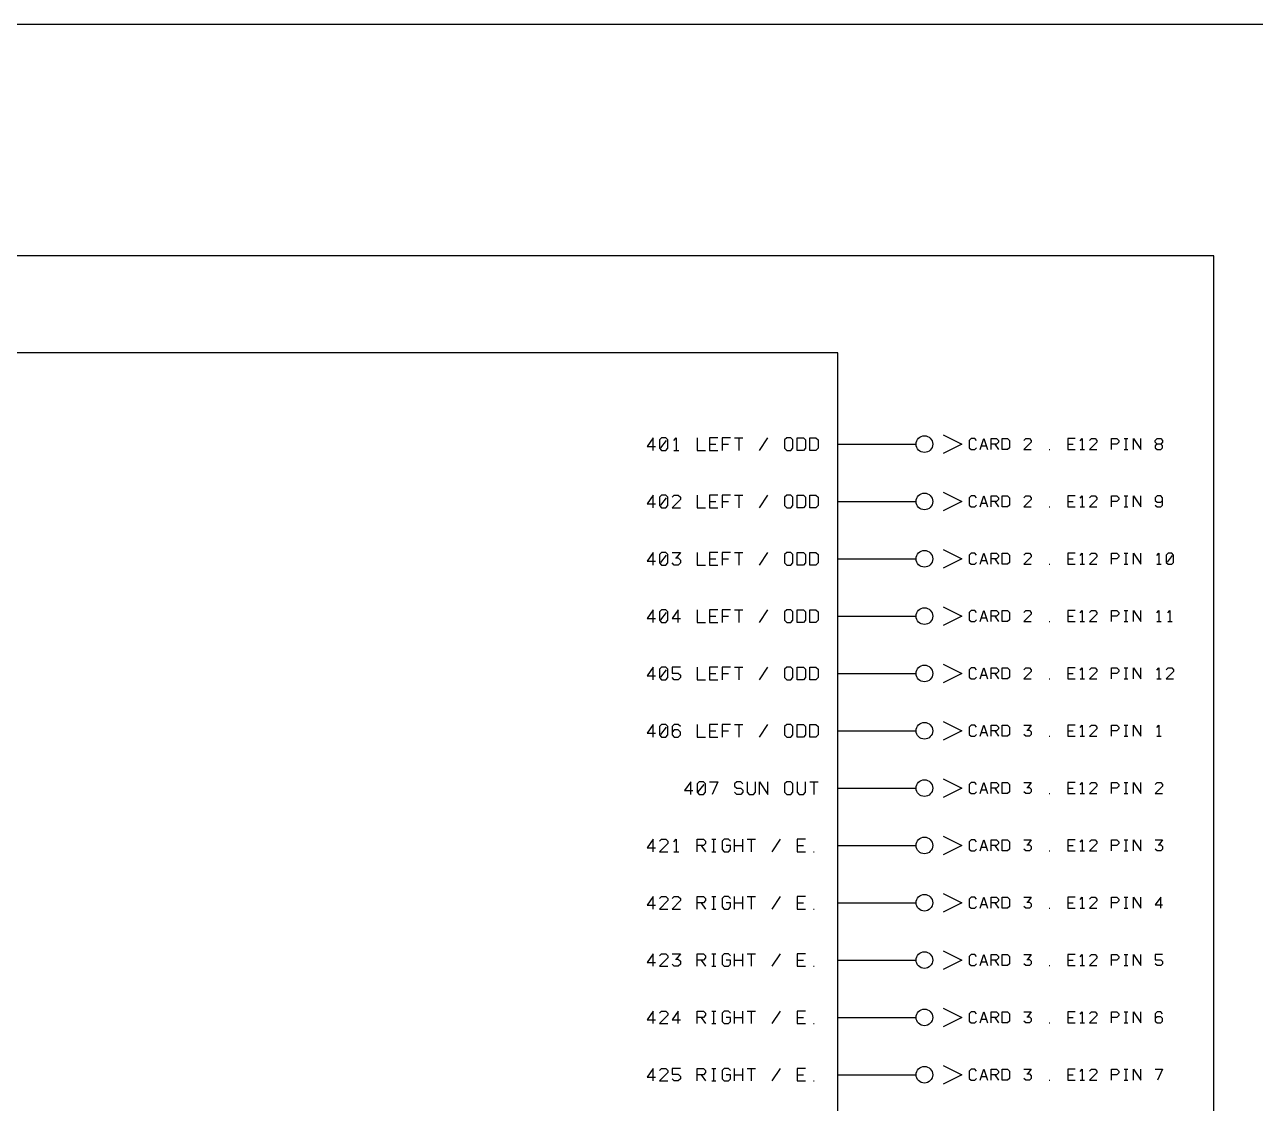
# Model space of a CAD drawing. Header units: millimetres. Extents: x 10 to 2534, y 10 to 1372.
# Drawn here: x 1780 to 2016.1, y 1164.6 to 1371.6 of the extents above; entities that cross this region are included whole.
import ezdxf

# ---------------------------------------------------------------- set-up
doc = ezdxf.new("R2010")
doc.units = ezdxf.units.MM
for name, color, linetype, lineweight in [('DEVICE', 7, 'CONTINUOUS', 25), ('GROUP', 6, 'CONTINUOUS', 25), ('LABEL', 8, 'CONTINUOUS', 25), ('POINT', 4, 'CONTINUOUS', 25), ('PORT_OUT', 30, 'CONTINUOUS', 25), ('PORTAL', 2, 'CONTINUOUS', 25), ('SHEET', 7, 'CONTINUOUS', 25)]:
    doc.layers.add(name, color=color, linetype=linetype, lineweight=lineweight)

msp = doc.modelspace()

# ---------------------------------------------------------------- linework, layer by layer
at = {"layer": 'DEVICE'}
msp.add_lwpolyline([(1624, 586.6), (1936, 586.6), (1936, 1308.6), (1624, 1308.6)], close=True, dxfattribs=at)
at = {"layer": 'GROUP'}
msp.add_lwpolyline([(1551.9, 561.8), (2008.1, 561.8), (2008.1, 1327.2), (1551.9, 1327.2)], close=True, dxfattribs=at)
at = {"layer": 'LABEL'}
for points in [[(1900.6, 1289.9), (1900.6, 1292.3), (1899.4, 1290.62), (1901, 1290.62)], [(1902.2, 1289.9), (1903, 1289.9), (1903.4, 1290.3), (1903.4, 1291.9), (1903, 1292.3), (1902.2, 1292.3), (1901.8, 1291.9), (1901.8, 1290.3), (1902.2, 1289.9)], [(1902.04, 1290.38), (1903.16, 1291.82)], [(1904.52, 1291.82), (1905, 1292.3), (1905, 1289.9)], [(1909, 1292.3), (1909, 1289.9), (1910.6, 1289.9)], [(1913, 1292.3), (1911.4, 1292.3), (1911.4, 1289.9), (1913, 1289.9)], [(1915.4, 1292.3), (1913.8, 1292.3), (1913.8, 1289.9)], [(1916.2, 1292.3), (1917.8, 1292.3)], [(1917, 1292.3), (1917, 1289.9)], [(1921, 1289.9), (1922.6, 1292.3)], [(1926.2, 1289.9), (1927, 1289.9), (1927.4, 1290.3), (1927.4, 1291.9), (1927, 1292.3), (1926.2, 1292.3), (1925.8, 1291.9), (1925.8, 1290.3), (1926.2, 1289.9)], [(1928.2, 1289.9), (1928.2, 1292.3), (1929.4, 1292.3), (1929.8, 1291.9), (1929.8, 1290.3), (1929.4, 1289.9), (1928.2, 1289.9)], [(1930.6, 1289.9), (1930.6, 1292.3), (1931.8, 1292.3), (1932.2, 1291.9), (1932.2, 1290.3), (1931.8, 1289.9), (1930.6, 1289.9)], [(1904.52, 1289.9), (1905.48, 1289.9)], [(1911.4, 1291.1), (1912.6, 1291.1)], [(1913.8, 1291.1), (1915, 1291.1)], [(1900.6, 1278.9), (1900.6, 1281.3), (1899.4, 1279.62), (1901, 1279.62)], [(1902.2, 1278.9), (1903, 1278.9), (1903.4, 1279.3), (1903.4, 1280.9), (1903, 1281.3), (1902.2, 1281.3), (1901.8, 1280.9), (1901.8, 1279.3), (1902.2, 1278.9)], [(1902.04, 1279.38), (1903.16, 1280.82)], [(1904.2, 1280.9), (1904.6, 1281.3), (1905.4, 1281.3), (1905.8, 1280.9), (1905.8, 1280.5), (1904.2, 1278.9), (1905.8, 1278.9)], [(1909, 1281.3), (1909, 1278.9), (1910.6, 1278.9)], [(1913, 1281.3), (1911.4, 1281.3), (1911.4, 1278.9), (1913, 1278.9)], [(1911.4, 1280.1), (1912.6, 1280.1)], [(1915.4, 1281.3), (1913.8, 1281.3), (1913.8, 1278.9)], [(1913.8, 1280.1), (1915, 1280.1)], [(1916.2, 1281.3), (1917.8, 1281.3)], [(1917, 1281.3), (1917, 1278.9)], [(1921, 1278.9), (1922.6, 1281.3)], [(1926.2, 1278.9), (1927, 1278.9), (1927.4, 1279.3), (1927.4, 1280.9), (1927, 1281.3), (1926.2, 1281.3), (1925.8, 1280.9), (1925.8, 1279.3), (1926.2, 1278.9)], [(1928.2, 1278.9), (1928.2, 1281.3), (1929.4, 1281.3), (1929.8, 1280.9), (1929.8, 1279.3), (1929.4, 1278.9), (1928.2, 1278.9)], [(1930.6, 1278.9), (1930.6, 1281.3), (1931.8, 1281.3), (1932.2, 1280.9), (1932.2, 1279.3), (1931.8, 1278.9), (1930.6, 1278.9)], [(1900.6, 1267.9), (1900.6, 1270.3), (1899.4, 1268.62), (1901, 1268.62)], [(1902.2, 1267.9), (1903, 1267.9), (1903.4, 1268.3), (1903.4, 1269.9), (1903, 1270.3), (1902.2, 1270.3), (1901.8, 1269.9), (1901.8, 1268.3), (1902.2, 1267.9)], [(1904.2, 1270.3), (1905.8, 1270.3), (1905, 1269.26)], [(1909, 1270.3), (1909, 1267.9), (1910.6, 1267.9)], [(1913, 1270.3), (1911.4, 1270.3), (1911.4, 1267.9), (1913, 1267.9)], [(1915.4, 1270.3), (1913.8, 1270.3), (1913.8, 1267.9)], [(1916.2, 1270.3), (1917.8, 1270.3)], [(1917, 1270.3), (1917, 1267.9)], [(1921, 1267.9), (1922.6, 1270.3)], [(1926.2, 1267.9), (1927, 1267.9), (1927.4, 1268.3), (1927.4, 1269.9), (1927, 1270.3), (1926.2, 1270.3), (1925.8, 1269.9), (1925.8, 1268.3), (1926.2, 1267.9)], [(1928.2, 1267.9), (1928.2, 1270.3), (1929.4, 1270.3), (1929.8, 1269.9), (1929.8, 1268.3), (1929.4, 1267.9), (1928.2, 1267.9)], [(1930.6, 1267.9), (1930.6, 1270.3), (1931.8, 1270.3), (1932.2, 1269.9), (1932.2, 1268.3), (1931.8, 1267.9), (1930.6, 1267.9)], [(1902.04, 1268.38), (1903.16, 1269.82)], [(1904.84, 1269.26), (1905.4, 1269.26), (1905.8, 1268.86), (1905.8, 1268.3), (1905.4, 1267.9), (1904.6, 1267.9), (1904.2, 1268.3)], [(1911.4, 1269.1), (1912.6, 1269.1)], [(1913.8, 1269.1), (1915, 1269.1)], [(1900.6, 1256.9), (1900.6, 1259.3), (1899.4, 1257.62), (1901, 1257.62)], [(1902.2, 1256.9), (1903, 1256.9), (1903.4, 1257.3), (1903.4, 1258.9), (1903, 1259.3), (1902.2, 1259.3), (1901.8, 1258.9), (1901.8, 1257.3), (1902.2, 1256.9)], [(1902.04, 1257.38), (1903.16, 1258.82)], [(1905.4, 1256.9), (1905.4, 1259.3), (1904.2, 1257.62), (1905.8, 1257.62)], [(1909, 1259.3), (1909, 1256.9), (1910.6, 1256.9)], [(1913, 1259.3), (1911.4, 1259.3), (1911.4, 1256.9), (1913, 1256.9)], [(1915.4, 1259.3), (1913.8, 1259.3), (1913.8, 1256.9)], [(1916.2, 1259.3), (1917.8, 1259.3)], [(1917, 1259.3), (1917, 1256.9)], [(1921, 1256.9), (1922.6, 1259.3)], [(1926.2, 1256.9), (1927, 1256.9), (1927.4, 1257.3), (1927.4, 1258.9), (1927, 1259.3), (1926.2, 1259.3), (1925.8, 1258.9), (1925.8, 1257.3), (1926.2, 1256.9)], [(1928.2, 1256.9), (1928.2, 1259.3), (1929.4, 1259.3), (1929.8, 1258.9), (1929.8, 1257.3), (1929.4, 1256.9), (1928.2, 1256.9)], [(1930.6, 1256.9), (1930.6, 1259.3), (1931.8, 1259.3), (1932.2, 1258.9), (1932.2, 1257.3), (1931.8, 1256.9), (1930.6, 1256.9)], [(1911.4, 1258.1), (1912.6, 1258.1)], [(1913.8, 1258.1), (1915, 1258.1)], [(1900.6, 1245.9), (1900.6, 1248.3), (1899.4, 1246.62), (1901, 1246.62)], [(1902.2, 1245.9), (1903, 1245.9), (1903.4, 1246.3), (1903.4, 1247.9), (1903, 1248.3), (1902.2, 1248.3), (1901.8, 1247.9), (1901.8, 1246.3), (1902.2, 1245.9)], [(1902.04, 1246.38), (1903.16, 1247.82)], [(1905.8, 1248.3), (1904.2, 1248.3), (1904.2, 1247.18), (1905.4, 1247.18), (1905.8, 1246.78), (1905.8, 1246.3), (1905.4, 1245.9), (1904.6, 1245.9), (1904.2, 1246.3)], [(1909, 1248.3), (1909, 1245.9), (1910.6, 1245.9)], [(1913, 1248.3), (1911.4, 1248.3), (1911.4, 1245.9), (1913, 1245.9)], [(1911.4, 1247.1), (1912.6, 1247.1)], [(1915.4, 1248.3), (1913.8, 1248.3), (1913.8, 1245.9)], [(1913.8, 1247.1), (1915, 1247.1)], [(1916.2, 1248.3), (1917.8, 1248.3)], [(1917, 1248.3), (1917, 1245.9)], [(1921, 1245.9), (1922.6, 1248.3)], [(1926.2, 1245.9), (1927, 1245.9), (1927.4, 1246.3), (1927.4, 1247.9), (1927, 1248.3), (1926.2, 1248.3), (1925.8, 1247.9), (1925.8, 1246.3), (1926.2, 1245.9)], [(1928.2, 1245.9), (1928.2, 1248.3), (1929.4, 1248.3), (1929.8, 1247.9), (1929.8, 1246.3), (1929.4, 1245.9), (1928.2, 1245.9)], [(1930.6, 1245.9), (1930.6, 1248.3), (1931.8, 1248.3), (1932.2, 1247.9), (1932.2, 1246.3), (1931.8, 1245.9), (1930.6, 1245.9)], [(1900.6, 1234.9), (1900.6, 1237.3), (1899.4, 1235.62), (1901, 1235.62)], [(1902.2, 1234.9), (1903, 1234.9), (1903.4, 1235.3), (1903.4, 1236.9), (1903, 1237.3), (1902.2, 1237.3), (1901.8, 1236.9), (1901.8, 1235.3), (1902.2, 1234.9)], [(1905.8, 1236.9), (1905.4, 1237.3), (1904.6, 1237.3), (1904.2, 1236.9), (1904.2, 1235.3), (1904.6, 1234.9), (1905.4, 1234.9), (1905.8, 1235.3), (1905.8, 1235.86), (1905.4, 1236.26), (1904.6, 1236.26), (1904.2, 1235.86)], [(1909, 1237.3), (1909, 1234.9), (1910.6, 1234.9)], [(1913, 1237.3), (1911.4, 1237.3), (1911.4, 1234.9), (1913, 1234.9)], [(1915.4, 1237.3), (1913.8, 1237.3), (1913.8, 1234.9)], [(1916.2, 1237.3), (1917.8, 1237.3)], [(1917, 1237.3), (1917, 1234.9)], [(1921, 1234.9), (1922.6, 1237.3)], [(1926.2, 1234.9), (1927, 1234.9), (1927.4, 1235.3), (1927.4, 1236.9), (1927, 1237.3), (1926.2, 1237.3), (1925.8, 1236.9), (1925.8, 1235.3), (1926.2, 1234.9)], [(1928.2, 1234.9), (1928.2, 1237.3), (1929.4, 1237.3), (1929.8, 1236.9), (1929.8, 1235.3), (1929.4, 1234.9), (1928.2, 1234.9)], [(1930.6, 1234.9), (1930.6, 1237.3), (1931.8, 1237.3), (1932.2, 1236.9), (1932.2, 1235.3), (1931.8, 1234.9), (1930.6, 1234.9)], [(1902.04, 1235.38), (1903.16, 1236.82)], [(1911.4, 1236.1), (1912.6, 1236.1)], [(1913.8, 1236.1), (1915, 1236.1)], [(1907.8, 1223.9), (1907.8, 1226.3), (1906.6, 1224.62), (1908.2, 1224.62)], [(1909.4, 1223.9), (1910.2, 1223.9), (1910.6, 1224.3), (1910.6, 1225.9), (1910.2, 1226.3), (1909.4, 1226.3), (1909, 1225.9), (1909, 1224.3), (1909.4, 1223.9)], [(1909.24, 1224.38), (1910.36, 1225.82)], [(1911.4, 1226.3), (1913, 1226.3), (1911.88, 1223.9)], [(1917.8, 1225.9), (1917.4, 1226.3), (1916.6, 1226.3), (1916.2, 1225.9), (1916.2, 1225.5), (1916.6, 1225.1), (1917.4, 1225.1), (1917.8, 1224.7), (1917.8, 1224.3), (1917.4, 1223.9), (1916.6, 1223.9), (1916.2, 1224.3)], [(1918.6, 1226.3), (1918.6, 1224.3), (1919, 1223.9), (1919.8, 1223.9), (1920.2, 1224.3), (1920.2, 1226.3)], [(1921, 1223.9), (1921, 1226.3), (1922.6, 1223.9), (1922.6, 1226.3)], [(1926.2, 1223.9), (1927, 1223.9), (1927.4, 1224.3), (1927.4, 1225.9), (1927, 1226.3), (1926.2, 1226.3), (1925.8, 1225.9), (1925.8, 1224.3), (1926.2, 1223.9)], [(1928.2, 1226.3), (1928.2, 1224.3), (1928.6, 1223.9), (1929.4, 1223.9), (1929.8, 1224.3), (1929.8, 1226.3)], [(1930.6, 1226.3), (1932.2, 1226.3)], [(1931.4, 1226.3), (1931.4, 1223.9)], [(1900.6, 1212.9), (1900.6, 1215.3), (1899.4, 1213.62), (1901, 1213.62)], [(1901.8, 1214.9), (1902.2, 1215.3), (1903, 1215.3), (1903.4, 1214.9), (1903.4, 1214.5), (1901.8, 1212.9), (1903.4, 1212.9)], [(1904.52, 1214.82), (1905, 1215.3), (1905, 1212.9)], [(1909, 1212.9), (1909, 1215.3), (1910.2, 1215.3), (1910.6, 1214.9), (1910.6, 1214.5), (1910.2, 1214.1), (1909, 1214.1)], [(1909.8, 1214.1), (1910.6, 1212.9)], [(1911.8, 1215.3), (1912.6, 1215.3)], [(1912.2, 1212.9), (1912.2, 1215.3)], [(1915.4, 1214.9), (1915, 1215.3), (1914.2, 1215.3), (1913.8, 1214.9), (1913.8, 1213.3), (1914.2, 1212.9), (1915, 1212.9), (1915.4, 1213.3), (1915.4, 1214.1), (1914.6, 1214.1)], [(1916.2, 1212.9), (1916.2, 1215.3)], [(1916.2, 1214.1), (1917.8, 1214.1)], [(1917.8, 1212.9), (1917.8, 1215.3)], [(1918.6, 1215.3), (1920.2, 1215.3)], [(1919.4, 1215.3), (1919.4, 1212.9)], [(1923.4, 1212.9), (1925, 1215.3)], [(1929.8, 1215.3), (1928.2, 1215.3), (1928.2, 1212.9), (1929.8, 1212.9)], [(1928.2, 1214.1), (1929.4, 1214.1)], [(1904.52, 1212.9), (1905.48, 1212.9)], [(1911.8, 1212.9), (1912.6, 1212.9)], [(1931.32, 1212.9), (1931.48, 1212.9)], [(1900.6, 1201.9), (1900.6, 1204.3), (1899.4, 1202.62), (1901, 1202.62)], [(1901.8, 1203.9), (1902.2, 1204.3), (1903, 1204.3), (1903.4, 1203.9), (1903.4, 1203.5), (1901.8, 1201.9), (1903.4, 1201.9)], [(1904.2, 1203.9), (1904.6, 1204.3), (1905.4, 1204.3), (1905.8, 1203.9), (1905.8, 1203.5), (1904.2, 1201.9), (1905.8, 1201.9)], [(1909, 1201.9), (1909, 1204.3), (1910.2, 1204.3), (1910.6, 1203.9), (1910.6, 1203.5), (1910.2, 1203.1), (1909, 1203.1)], [(1911.8, 1204.3), (1912.6, 1204.3)], [(1912.2, 1201.9), (1912.2, 1204.3)], [(1915.4, 1203.9), (1915, 1204.3), (1914.2, 1204.3), (1913.8, 1203.9), (1913.8, 1202.3), (1914.2, 1201.9), (1915, 1201.9), (1915.4, 1202.3), (1915.4, 1203.1), (1914.6, 1203.1)], [(1916.2, 1201.9), (1916.2, 1204.3)], [(1917.8, 1201.9), (1917.8, 1204.3)], [(1918.6, 1204.3), (1920.2, 1204.3)], [(1919.4, 1204.3), (1919.4, 1201.9)], [(1923.4, 1201.9), (1925, 1204.3)], [(1929.8, 1204.3), (1928.2, 1204.3), (1928.2, 1201.9), (1929.8, 1201.9)], [(1909.8, 1203.1), (1910.6, 1201.9)], [(1911.8, 1201.9), (1912.6, 1201.9)], [(1916.2, 1203.1), (1917.8, 1203.1)], [(1928.2, 1203.1), (1929.4, 1203.1)], [(1931.32, 1201.9), (1931.48, 1201.9)], [(1900.6, 1190.9), (1900.6, 1193.3), (1899.4, 1191.62), (1901, 1191.62)], [(1901.8, 1192.9), (1902.2, 1193.3), (1903, 1193.3), (1903.4, 1192.9), (1903.4, 1192.5), (1901.8, 1190.9), (1903.4, 1190.9)], [(1904.2, 1193.3), (1905.8, 1193.3), (1905, 1192.26)], [(1909, 1190.9), (1909, 1193.3), (1910.2, 1193.3), (1910.6, 1192.9), (1910.6, 1192.5), (1910.2, 1192.1), (1909, 1192.1)], [(1911.8, 1193.3), (1912.6, 1193.3)], [(1912.2, 1190.9), (1912.2, 1193.3)], [(1915.4, 1192.9), (1915, 1193.3), (1914.2, 1193.3), (1913.8, 1192.9), (1913.8, 1191.3), (1914.2, 1190.9), (1915, 1190.9), (1915.4, 1191.3), (1915.4, 1192.1), (1914.6, 1192.1)], [(1916.2, 1190.9), (1916.2, 1193.3)], [(1917.8, 1190.9), (1917.8, 1193.3)], [(1918.6, 1193.3), (1920.2, 1193.3)], [(1919.4, 1193.3), (1919.4, 1190.9)], [(1923.4, 1190.9), (1925, 1193.3)], [(1929.8, 1193.3), (1928.2, 1193.3), (1928.2, 1190.9), (1929.8, 1190.9)], [(1904.84, 1192.26), (1905.4, 1192.26), (1905.8, 1191.86), (1905.8, 1191.3), (1905.4, 1190.9), (1904.6, 1190.9), (1904.2, 1191.3)], [(1909.8, 1192.1), (1910.6, 1190.9)], [(1911.8, 1190.9), (1912.6, 1190.9)], [(1916.2, 1192.1), (1917.8, 1192.1)], [(1928.2, 1192.1), (1929.4, 1192.1)], [(1931.32, 1190.9), (1931.48, 1190.9)], [(1900.6, 1179.9), (1900.6, 1182.3), (1899.4, 1180.62), (1901, 1180.62)], [(1901.8, 1181.9), (1902.2, 1182.3), (1903, 1182.3), (1903.4, 1181.9), (1903.4, 1181.5), (1901.8, 1179.9), (1903.4, 1179.9)], [(1905.4, 1179.9), (1905.4, 1182.3), (1904.2, 1180.62), (1905.8, 1180.62)], [(1909, 1179.9), (1909, 1182.3), (1910.2, 1182.3), (1910.6, 1181.9), (1910.6, 1181.5), (1910.2, 1181.1), (1909, 1181.1)], [(1909.8, 1181.1), (1910.6, 1179.9)], [(1911.8, 1182.3), (1912.6, 1182.3)], [(1912.2, 1179.9), (1912.2, 1182.3)], [(1915.4, 1181.9), (1915, 1182.3), (1914.2, 1182.3), (1913.8, 1181.9), (1913.8, 1180.3), (1914.2, 1179.9), (1915, 1179.9), (1915.4, 1180.3), (1915.4, 1181.1), (1914.6, 1181.1)], [(1916.2, 1179.9), (1916.2, 1182.3)], [(1916.2, 1181.1), (1917.8, 1181.1)], [(1917.8, 1179.9), (1917.8, 1182.3)], [(1918.6, 1182.3), (1920.2, 1182.3)], [(1919.4, 1182.3), (1919.4, 1179.9)], [(1923.4, 1179.9), (1925, 1182.3)], [(1929.8, 1182.3), (1928.2, 1182.3), (1928.2, 1179.9), (1929.8, 1179.9)], [(1928.2, 1181.1), (1929.4, 1181.1)], [(1911.8, 1179.9), (1912.6, 1179.9)], [(1931.32, 1179.9), (1931.48, 1179.9)], [(1900.6, 1168.9), (1900.6, 1171.3), (1899.4, 1169.62), (1901, 1169.62)], [(1901.8, 1170.9), (1902.2, 1171.3), (1903, 1171.3), (1903.4, 1170.9), (1903.4, 1170.5), (1901.8, 1168.9), (1903.4, 1168.9)], [(1905.8, 1171.3), (1904.2, 1171.3), (1904.2, 1170.18), (1905.4, 1170.18), (1905.8, 1169.78), (1905.8, 1169.3), (1905.4, 1168.9), (1904.6, 1168.9), (1904.2, 1169.3)], [(1909, 1168.9), (1909, 1171.3), (1910.2, 1171.3), (1910.6, 1170.9), (1910.6, 1170.5), (1910.2, 1170.1), (1909, 1170.1)], [(1911.8, 1171.3), (1912.6, 1171.3)], [(1912.2, 1168.9), (1912.2, 1171.3)], [(1915.4, 1170.9), (1915, 1171.3), (1914.2, 1171.3), (1913.8, 1170.9), (1913.8, 1169.3), (1914.2, 1168.9), (1915, 1168.9), (1915.4, 1169.3), (1915.4, 1170.1), (1914.6, 1170.1)], [(1916.2, 1168.9), (1916.2, 1171.3)], [(1917.8, 1168.9), (1917.8, 1171.3)], [(1918.6, 1171.3), (1920.2, 1171.3)], [(1919.4, 1171.3), (1919.4, 1168.9)], [(1923.4, 1168.9), (1925, 1171.3)], [(1929.8, 1171.3), (1928.2, 1171.3), (1928.2, 1168.9), (1929.8, 1168.9)], [(1909.8, 1170.1), (1910.6, 1168.9)], [(1911.8, 1168.9), (1912.6, 1168.9)], [(1916.2, 1170.1), (1917.8, 1170.1)], [(1928.2, 1170.1), (1929.4, 1170.1)], [(1931.32, 1168.9), (1931.48, 1168.9)]]:
    msp.add_lwpolyline(points, dxfattribs=at)
at = {"layer": 'POINT'}
for centre in [(1952.6, 1291.1), (1952.6, 1280.1), (1952.6, 1269.1), (1952.6, 1258.1), (1952.6, 1247.1), (1952.6, 1236.1), (1952.6, 1225.1), (1952.6, 1214.1), (1952.6, 1203.1), (1952.6, 1192.1), (1952.6, 1181.1), (1952.6, 1170.1)]:
    msp.add_circle(centre, 1.6, dxfattribs=at)
at = {"layer": 'PORT_OUT'}
for p, q in [((1936, 1291.1), (1951, 1291.1)), ((1936, 1280.1), (1951, 1280.1)), ((1936, 1269.1), (1951, 1269.1)), ((1936, 1258.1), (1951, 1258.1)), ((1936, 1247.1), (1951, 1247.1)), ((1936, 1236.1), (1951, 1236.1)), ((1936, 1225.1), (1951, 1225.1)), ((1936, 1214.1), (1951, 1214.1)), ((1936, 1203.1), (1951, 1203.1)), ((1936, 1192.1), (1951, 1192.1)), ((1936, 1181.1), (1951, 1181.1)), ((1936, 1170.1), (1951, 1170.1))]:
    msp.add_line(p, q, dxfattribs=at)
at = {"layer": 'PORTAL'}
for points in [[(1956.2, 1292.9), (1959.8, 1291.1), (1956.2, 1289.3)], [(1962.6, 1291.8), (1962.25, 1292.15), (1961.55, 1292.15), (1961.2, 1291.8), (1961.2, 1290.4), (1961.55, 1290.05), (1962.25, 1290.05), (1962.6, 1290.4)], [(1963.3, 1290.05), (1964, 1292.15), (1964.7, 1290.05)], [(1965.4, 1290.05), (1965.4, 1292.15), (1966.45, 1292.15), (1966.8, 1291.8), (1966.8, 1291.45), (1966.45, 1291.1), (1965.4, 1291.1)], [(1967.5, 1290.05), (1967.5, 1292.15), (1968.55, 1292.15), (1968.9, 1291.8), (1968.9, 1290.4), (1968.55, 1290.05), (1967.5, 1290.05)], [(1971.7, 1291.8), (1972.05, 1292.15), (1972.75, 1292.15), (1973.1, 1291.8), (1973.1, 1291.45), (1971.7, 1290.05), (1973.1, 1290.05)], [(1981.5, 1292.15), (1980.1, 1292.15), (1980.1, 1290.05), (1981.5, 1290.05)], [(1982.48, 1291.73), (1982.9, 1292.15), (1982.9, 1290.05)], [(1984.3, 1291.8), (1984.65, 1292.15), (1985.35, 1292.15), (1985.7, 1291.8), (1985.7, 1291.45), (1984.3, 1290.05), (1985.7, 1290.05)], [(1988.5, 1290.05), (1988.5, 1292.15), (1989.55, 1292.15), (1989.9, 1291.8), (1989.9, 1291.45), (1989.55, 1291.1), (1988.5, 1291.1)], [(1990.95, 1292.15), (1991.65, 1292.15)], [(1991.3, 1290.05), (1991.3, 1292.15)], [(1992.7, 1290.05), (1992.7, 1292.15), (1994.1, 1290.05), (1994.1, 1292.15)], [(1997.25, 1291.1), (1996.9, 1291.45), (1996.9, 1291.8), (1997.25, 1292.15), (1997.95, 1292.15), (1998.3, 1291.8), (1998.3, 1291.45), (1997.95, 1291.1), (1997.25, 1291.1), (1996.9, 1290.75), (1996.9, 1290.4), (1997.25, 1290.05), (1997.95, 1290.05), (1998.3, 1290.4), (1998.3, 1290.75), (1997.95, 1291.1)], [(1963.545, 1290.75), (1964.455, 1290.75)], [(1966.1, 1291.1), (1966.8, 1290.05)], [(1976.53, 1290.05), (1976.67, 1290.05)], [(1980.1, 1291.1), (1981.15, 1291.1)], [(1982.48, 1290.05), (1983.32, 1290.05)], [(1990.95, 1290.05), (1991.65, 1290.05)], [(1956.2, 1281.9), (1959.8, 1280.1), (1956.2, 1278.3)], [(1962.6, 1280.8), (1962.25, 1281.15), (1961.55, 1281.15), (1961.2, 1280.8), (1961.2, 1279.4), (1961.55, 1279.05), (1962.25, 1279.05), (1962.6, 1279.4)], [(1963.3, 1279.05), (1964, 1281.15), (1964.7, 1279.05)], [(1963.545, 1279.75), (1964.455, 1279.75)], [(1965.4, 1279.05), (1965.4, 1281.15), (1966.45, 1281.15), (1966.8, 1280.8), (1966.8, 1280.45), (1966.45, 1280.1), (1965.4, 1280.1)], [(1966.1, 1280.1), (1966.8, 1279.05)], [(1967.5, 1279.05), (1967.5, 1281.15), (1968.55, 1281.15), (1968.9, 1280.8), (1968.9, 1279.4), (1968.55, 1279.05), (1967.5, 1279.05)], [(1971.7, 1280.8), (1972.05, 1281.15), (1972.75, 1281.15), (1973.1, 1280.8), (1973.1, 1280.45), (1971.7, 1279.05), (1973.1, 1279.05)], [(1981.5, 1281.15), (1980.1, 1281.15), (1980.1, 1279.05), (1981.5, 1279.05)], [(1980.1, 1280.1), (1981.15, 1280.1)], [(1982.48, 1280.73), (1982.9, 1281.15), (1982.9, 1279.05)], [(1984.3, 1280.8), (1984.65, 1281.15), (1985.35, 1281.15), (1985.7, 1280.8), (1985.7, 1280.45), (1984.3, 1279.05), (1985.7, 1279.05)], [(1988.5, 1279.05), (1988.5, 1281.15), (1989.55, 1281.15), (1989.9, 1280.8), (1989.9, 1280.45), (1989.55, 1280.1), (1988.5, 1280.1)], [(1990.95, 1281.15), (1991.65, 1281.15)], [(1991.3, 1279.05), (1991.3, 1281.15)], [(1992.7, 1279.05), (1992.7, 1281.15), (1994.1, 1279.05), (1994.1, 1281.15)], [(1996.9, 1279.4), (1997.25, 1279.05), (1997.95, 1279.05), (1998.3, 1279.4), (1998.3, 1280.8), (1997.95, 1281.15), (1997.25, 1281.15), (1996.9, 1280.8), (1996.9, 1280.31), (1997.25, 1279.96), (1997.95, 1279.96), (1998.3, 1280.31)], [(1976.53, 1279.05), (1976.67, 1279.05)], [(1982.48, 1279.05), (1983.32, 1279.05)], [(1990.95, 1279.05), (1991.65, 1279.05)], [(1956.2, 1270.9), (1959.8, 1269.1), (1956.2, 1267.3)], [(1962.6, 1269.8), (1962.25, 1270.15), (1961.55, 1270.15), (1961.2, 1269.8), (1961.2, 1268.4), (1961.55, 1268.05), (1962.25, 1268.05), (1962.6, 1268.4)], [(1963.3, 1268.05), (1964, 1270.15), (1964.7, 1268.05)], [(1963.545, 1268.75), (1964.455, 1268.75)], [(1965.4, 1268.05), (1965.4, 1270.15), (1966.45, 1270.15), (1966.8, 1269.8), (1966.8, 1269.45), (1966.45, 1269.1), (1965.4, 1269.1)], [(1966.1, 1269.1), (1966.8, 1268.05)], [(1967.5, 1268.05), (1967.5, 1270.15), (1968.55, 1270.15), (1968.9, 1269.8), (1968.9, 1268.4), (1968.55, 1268.05), (1967.5, 1268.05)], [(1971.7, 1269.8), (1972.05, 1270.15), (1972.75, 1270.15), (1973.1, 1269.8), (1973.1, 1269.45), (1971.7, 1268.05), (1973.1, 1268.05)], [(1976.53, 1268.05), (1976.67, 1268.05)], [(1981.5, 1270.15), (1980.1, 1270.15), (1980.1, 1268.05), (1981.5, 1268.05)], [(1980.1, 1269.1), (1981.15, 1269.1)], [(1982.48, 1269.73), (1982.9, 1270.15), (1982.9, 1268.05)], [(1982.48, 1268.05), (1983.32, 1268.05)], [(1984.3, 1269.8), (1984.65, 1270.15), (1985.35, 1270.15), (1985.7, 1269.8), (1985.7, 1269.45), (1984.3, 1268.05), (1985.7, 1268.05)], [(1988.5, 1268.05), (1988.5, 1270.15), (1989.55, 1270.15), (1989.9, 1269.8), (1989.9, 1269.45), (1989.55, 1269.1), (1988.5, 1269.1)], [(1990.95, 1270.15), (1991.65, 1270.15)], [(1990.95, 1268.05), (1991.65, 1268.05)], [(1991.3, 1268.05), (1991.3, 1270.15)], [(1992.7, 1268.05), (1992.7, 1270.15), (1994.1, 1268.05), (1994.1, 1270.15)], [(1997.18, 1269.73), (1997.6, 1270.15), (1997.6, 1268.05)], [(1997.18, 1268.05), (1998.02, 1268.05)], [(1999.35, 1268.05), (2000.05, 1268.05), (2000.4, 1268.4), (2000.4, 1269.8), (2000.05, 1270.15), (1999.35, 1270.15), (1999, 1269.8), (1999, 1268.4), (1999.35, 1268.05)], [(1999.21, 1268.47), (2000.19, 1269.73)], [(1956.2, 1259.9), (1959.8, 1258.1), (1956.2, 1256.3)], [(1962.6, 1258.8), (1962.25, 1259.15), (1961.55, 1259.15), (1961.2, 1258.8), (1961.2, 1257.4), (1961.55, 1257.05), (1962.25, 1257.05), (1962.6, 1257.4)], [(1963.3, 1257.05), (1964, 1259.15), (1964.7, 1257.05)], [(1965.4, 1257.05), (1965.4, 1259.15), (1966.45, 1259.15), (1966.8, 1258.8), (1966.8, 1258.45), (1966.45, 1258.1), (1965.4, 1258.1)], [(1967.5, 1257.05), (1967.5, 1259.15), (1968.55, 1259.15), (1968.9, 1258.8), (1968.9, 1257.4), (1968.55, 1257.05), (1967.5, 1257.05)], [(1971.7, 1258.8), (1972.05, 1259.15), (1972.75, 1259.15), (1973.1, 1258.8), (1973.1, 1258.45), (1971.7, 1257.05), (1973.1, 1257.05)], [(1981.5, 1259.15), (1980.1, 1259.15), (1980.1, 1257.05), (1981.5, 1257.05)], [(1982.48, 1258.73), (1982.9, 1259.15), (1982.9, 1257.05)], [(1984.3, 1258.8), (1984.65, 1259.15), (1985.35, 1259.15), (1985.7, 1258.8), (1985.7, 1258.45), (1984.3, 1257.05), (1985.7, 1257.05)], [(1988.5, 1257.05), (1988.5, 1259.15), (1989.55, 1259.15), (1989.9, 1258.8), (1989.9, 1258.45), (1989.55, 1258.1), (1988.5, 1258.1)], [(1990.95, 1259.15), (1991.65, 1259.15)], [(1991.3, 1257.05), (1991.3, 1259.15)], [(1992.7, 1257.05), (1992.7, 1259.15), (1994.1, 1257.05), (1994.1, 1259.15)], [(1997.18, 1258.73), (1997.6, 1259.15), (1997.6, 1257.05)], [(1999.28, 1258.73), (1999.7, 1259.15), (1999.7, 1257.05)], [(1963.545, 1257.75), (1964.455, 1257.75)], [(1966.1, 1258.1), (1966.8, 1257.05)], [(1976.53, 1257.05), (1976.67, 1257.05)], [(1980.1, 1258.1), (1981.15, 1258.1)], [(1982.48, 1257.05), (1983.32, 1257.05)], [(1990.95, 1257.05), (1991.65, 1257.05)], [(1997.18, 1257.05), (1998.02, 1257.05)], [(1999.28, 1257.05), (2000.12, 1257.05)], [(1956.2, 1248.9), (1959.8, 1247.1), (1956.2, 1245.3)], [(1962.6, 1247.8), (1962.25, 1248.15), (1961.55, 1248.15), (1961.2, 1247.8), (1961.2, 1246.4), (1961.55, 1246.05), (1962.25, 1246.05), (1962.6, 1246.4)], [(1963.3, 1246.05), (1964, 1248.15), (1964.7, 1246.05)], [(1963.545, 1246.75), (1964.455, 1246.75)], [(1965.4, 1246.05), (1965.4, 1248.15), (1966.45, 1248.15), (1966.8, 1247.8), (1966.8, 1247.45), (1966.45, 1247.1), (1965.4, 1247.1)], [(1966.1, 1247.1), (1966.8, 1246.05)], [(1967.5, 1246.05), (1967.5, 1248.15), (1968.55, 1248.15), (1968.9, 1247.8), (1968.9, 1246.4), (1968.55, 1246.05), (1967.5, 1246.05)], [(1971.7, 1247.8), (1972.05, 1248.15), (1972.75, 1248.15), (1973.1, 1247.8), (1973.1, 1247.45), (1971.7, 1246.05), (1973.1, 1246.05)], [(1981.5, 1248.15), (1980.1, 1248.15), (1980.1, 1246.05), (1981.5, 1246.05)], [(1980.1, 1247.1), (1981.15, 1247.1)], [(1982.48, 1247.73), (1982.9, 1248.15), (1982.9, 1246.05)], [(1984.3, 1247.8), (1984.65, 1248.15), (1985.35, 1248.15), (1985.7, 1247.8), (1985.7, 1247.45), (1984.3, 1246.05), (1985.7, 1246.05)], [(1988.5, 1246.05), (1988.5, 1248.15), (1989.55, 1248.15), (1989.9, 1247.8), (1989.9, 1247.45), (1989.55, 1247.1), (1988.5, 1247.1)], [(1990.95, 1248.15), (1991.65, 1248.15)], [(1991.3, 1246.05), (1991.3, 1248.15)], [(1992.7, 1246.05), (1992.7, 1248.15), (1994.1, 1246.05), (1994.1, 1248.15)], [(1997.18, 1247.73), (1997.6, 1248.15), (1997.6, 1246.05)], [(1999, 1247.8), (1999.35, 1248.15), (2000.05, 1248.15), (2000.4, 1247.8), (2000.4, 1247.45), (1999, 1246.05), (2000.4, 1246.05)], [(1976.53, 1246.05), (1976.67, 1246.05)], [(1982.48, 1246.05), (1983.32, 1246.05)], [(1990.95, 1246.05), (1991.65, 1246.05)], [(1997.18, 1246.05), (1998.02, 1246.05)], [(1956.2, 1237.9), (1959.8, 1236.1), (1956.2, 1234.3)], [(1962.6, 1236.8), (1962.25, 1237.15), (1961.55, 1237.15), (1961.2, 1236.8), (1961.2, 1235.4), (1961.55, 1235.05), (1962.25, 1235.05), (1962.6, 1235.4)], [(1963.3, 1235.05), (1964, 1237.15), (1964.7, 1235.05)], [(1963.545, 1235.75), (1964.455, 1235.75)], [(1965.4, 1235.05), (1965.4, 1237.15), (1966.45, 1237.15), (1966.8, 1236.8), (1966.8, 1236.45), (1966.45, 1236.1), (1965.4, 1236.1)], [(1966.1, 1236.1), (1966.8, 1235.05)], [(1967.5, 1235.05), (1967.5, 1237.15), (1968.55, 1237.15), (1968.9, 1236.8), (1968.9, 1235.4), (1968.55, 1235.05), (1967.5, 1235.05)], [(1971.7, 1237.15), (1973.1, 1237.15), (1972.4, 1236.24)], [(1972.26, 1236.24), (1972.75, 1236.24), (1973.1, 1235.89), (1973.1, 1235.4), (1972.75, 1235.05), (1972.05, 1235.05), (1971.7, 1235.4)], [(1976.53, 1235.05), (1976.67, 1235.05)], [(1981.5, 1237.15), (1980.1, 1237.15), (1980.1, 1235.05), (1981.5, 1235.05)], [(1980.1, 1236.1), (1981.15, 1236.1)], [(1982.48, 1236.73), (1982.9, 1237.15), (1982.9, 1235.05)], [(1982.48, 1235.05), (1983.32, 1235.05)], [(1984.3, 1236.8), (1984.65, 1237.15), (1985.35, 1237.15), (1985.7, 1236.8), (1985.7, 1236.45), (1984.3, 1235.05), (1985.7, 1235.05)], [(1988.5, 1235.05), (1988.5, 1237.15), (1989.55, 1237.15), (1989.9, 1236.8), (1989.9, 1236.45), (1989.55, 1236.1), (1988.5, 1236.1)], [(1990.95, 1237.15), (1991.65, 1237.15)], [(1990.95, 1235.05), (1991.65, 1235.05)], [(1991.3, 1235.05), (1991.3, 1237.15)], [(1992.7, 1235.05), (1992.7, 1237.15), (1994.1, 1235.05), (1994.1, 1237.15)], [(1997.18, 1236.73), (1997.6, 1237.15), (1997.6, 1235.05)], [(1997.18, 1235.05), (1998.02, 1235.05)], [(1956.2, 1226.9), (1959.8, 1225.1), (1956.2, 1223.3)], [(1962.6, 1225.8), (1962.25, 1226.15), (1961.55, 1226.15), (1961.2, 1225.8), (1961.2, 1224.4), (1961.55, 1224.05), (1962.25, 1224.05), (1962.6, 1224.4)], [(1963.3, 1224.05), (1964, 1226.15), (1964.7, 1224.05)], [(1965.4, 1224.05), (1965.4, 1226.15), (1966.45, 1226.15), (1966.8, 1225.8), (1966.8, 1225.45), (1966.45, 1225.1), (1965.4, 1225.1)], [(1967.5, 1224.05), (1967.5, 1226.15), (1968.55, 1226.15), (1968.9, 1225.8), (1968.9, 1224.4), (1968.55, 1224.05), (1967.5, 1224.05)], [(1971.7, 1226.15), (1973.1, 1226.15), (1972.4, 1225.24)], [(1981.5, 1226.15), (1980.1, 1226.15), (1980.1, 1224.05), (1981.5, 1224.05)], [(1982.48, 1225.73), (1982.9, 1226.15), (1982.9, 1224.05)], [(1984.3, 1225.8), (1984.65, 1226.15), (1985.35, 1226.15), (1985.7, 1225.8), (1985.7, 1225.45), (1984.3, 1224.05), (1985.7, 1224.05)], [(1988.5, 1224.05), (1988.5, 1226.15), (1989.55, 1226.15), (1989.9, 1225.8), (1989.9, 1225.45), (1989.55, 1225.1), (1988.5, 1225.1)], [(1990.95, 1226.15), (1991.65, 1226.15)], [(1991.3, 1224.05), (1991.3, 1226.15)], [(1992.7, 1224.05), (1992.7, 1226.15), (1994.1, 1224.05), (1994.1, 1226.15)], [(1996.9, 1225.8), (1997.25, 1226.15), (1997.95, 1226.15), (1998.3, 1225.8), (1998.3, 1225.45), (1996.9, 1224.05), (1998.3, 1224.05)], [(1963.545, 1224.75), (1964.455, 1224.75)], [(1966.1, 1225.1), (1966.8, 1224.05)], [(1972.26, 1225.24), (1972.75, 1225.24), (1973.1, 1224.89), (1973.1, 1224.4), (1972.75, 1224.05), (1972.05, 1224.05), (1971.7, 1224.4)], [(1976.53, 1224.05), (1976.67, 1224.05)], [(1980.1, 1225.1), (1981.15, 1225.1)], [(1982.48, 1224.05), (1983.32, 1224.05)], [(1990.95, 1224.05), (1991.65, 1224.05)], [(1956.2, 1215.9), (1959.8, 1214.1), (1956.2, 1212.3)], [(1962.6, 1214.8), (1962.25, 1215.15), (1961.55, 1215.15), (1961.2, 1214.8), (1961.2, 1213.4), (1961.55, 1213.05), (1962.25, 1213.05), (1962.6, 1213.4)], [(1963.3, 1213.05), (1964, 1215.15), (1964.7, 1213.05)], [(1963.545, 1213.75), (1964.455, 1213.75)], [(1965.4, 1213.05), (1965.4, 1215.15), (1966.45, 1215.15), (1966.8, 1214.8), (1966.8, 1214.45), (1966.45, 1214.1), (1965.4, 1214.1)], [(1966.1, 1214.1), (1966.8, 1213.05)], [(1967.5, 1213.05), (1967.5, 1215.15), (1968.55, 1215.15), (1968.9, 1214.8), (1968.9, 1213.4), (1968.55, 1213.05), (1967.5, 1213.05)], [(1971.7, 1215.15), (1973.1, 1215.15), (1972.4, 1214.24)], [(1972.26, 1214.24), (1972.75, 1214.24), (1973.1, 1213.89), (1973.1, 1213.4), (1972.75, 1213.05), (1972.05, 1213.05), (1971.7, 1213.4)], [(1981.5, 1215.15), (1980.1, 1215.15), (1980.1, 1213.05), (1981.5, 1213.05)], [(1980.1, 1214.1), (1981.15, 1214.1)], [(1982.48, 1214.73), (1982.9, 1215.15), (1982.9, 1213.05)], [(1984.3, 1214.8), (1984.65, 1215.15), (1985.35, 1215.15), (1985.7, 1214.8), (1985.7, 1214.45), (1984.3, 1213.05), (1985.7, 1213.05)], [(1988.5, 1213.05), (1988.5, 1215.15), (1989.55, 1215.15), (1989.9, 1214.8), (1989.9, 1214.45), (1989.55, 1214.1), (1988.5, 1214.1)], [(1990.95, 1215.15), (1991.65, 1215.15)], [(1991.3, 1213.05), (1991.3, 1215.15)], [(1992.7, 1213.05), (1992.7, 1215.15), (1994.1, 1213.05), (1994.1, 1215.15)], [(1996.9, 1215.15), (1998.3, 1215.15), (1997.6, 1214.24)], [(1997.46, 1214.24), (1997.95, 1214.24), (1998.3, 1213.89), (1998.3, 1213.4), (1997.95, 1213.05), (1997.25, 1213.05), (1996.9, 1213.4)], [(1976.53, 1213.05), (1976.67, 1213.05)], [(1982.48, 1213.05), (1983.32, 1213.05)], [(1990.95, 1213.05), (1991.65, 1213.05)], [(1956.2, 1204.9), (1959.8, 1203.1), (1956.2, 1201.3)], [(1962.6, 1203.8), (1962.25, 1204.15), (1961.55, 1204.15), (1961.2, 1203.8), (1961.2, 1202.4), (1961.55, 1202.05), (1962.25, 1202.05), (1962.6, 1202.4)], [(1963.3, 1202.05), (1964, 1204.15), (1964.7, 1202.05)], [(1965.4, 1202.05), (1965.4, 1204.15), (1966.45, 1204.15), (1966.8, 1203.8), (1966.8, 1203.45), (1966.45, 1203.1), (1965.4, 1203.1)], [(1967.5, 1202.05), (1967.5, 1204.15), (1968.55, 1204.15), (1968.9, 1203.8), (1968.9, 1202.4), (1968.55, 1202.05), (1967.5, 1202.05)], [(1971.7, 1204.15), (1973.1, 1204.15), (1972.4, 1203.24)], [(1981.5, 1204.15), (1980.1, 1204.15), (1980.1, 1202.05), (1981.5, 1202.05)], [(1982.48, 1203.73), (1982.9, 1204.15), (1982.9, 1202.05)], [(1984.3, 1203.8), (1984.65, 1204.15), (1985.35, 1204.15), (1985.7, 1203.8), (1985.7, 1203.45), (1984.3, 1202.05), (1985.7, 1202.05)], [(1988.5, 1202.05), (1988.5, 1204.15), (1989.55, 1204.15), (1989.9, 1203.8), (1989.9, 1203.45), (1989.55, 1203.1), (1988.5, 1203.1)], [(1990.95, 1204.15), (1991.65, 1204.15)], [(1991.3, 1202.05), (1991.3, 1204.15)], [(1992.7, 1202.05), (1992.7, 1204.15), (1994.1, 1202.05), (1994.1, 1204.15)], [(1997.95, 1202.05), (1997.95, 1204.15), (1996.9, 1202.68), (1998.3, 1202.68)], [(1963.545, 1202.75), (1964.455, 1202.75)], [(1966.1, 1203.1), (1966.8, 1202.05)], [(1972.26, 1203.24), (1972.75, 1203.24), (1973.1, 1202.89), (1973.1, 1202.4), (1972.75, 1202.05), (1972.05, 1202.05), (1971.7, 1202.4)], [(1976.53, 1202.05), (1976.67, 1202.05)], [(1980.1, 1203.1), (1981.15, 1203.1)], [(1982.48, 1202.05), (1983.32, 1202.05)], [(1990.95, 1202.05), (1991.65, 1202.05)], [(1956.2, 1193.9), (1959.8, 1192.1), (1956.2, 1190.3)], [(1962.6, 1192.8), (1962.25, 1193.15), (1961.55, 1193.15), (1961.2, 1192.8), (1961.2, 1191.4), (1961.55, 1191.05), (1962.25, 1191.05), (1962.6, 1191.4)], [(1963.3, 1191.05), (1964, 1193.15), (1964.7, 1191.05)], [(1965.4, 1191.05), (1965.4, 1193.15), (1966.45, 1193.15), (1966.8, 1192.8), (1966.8, 1192.45), (1966.45, 1192.1), (1965.4, 1192.1)], [(1967.5, 1191.05), (1967.5, 1193.15), (1968.55, 1193.15), (1968.9, 1192.8), (1968.9, 1191.4), (1968.55, 1191.05), (1967.5, 1191.05)], [(1971.7, 1193.15), (1973.1, 1193.15), (1972.4, 1192.24)], [(1981.5, 1193.15), (1980.1, 1193.15), (1980.1, 1191.05), (1981.5, 1191.05)], [(1982.48, 1192.73), (1982.9, 1193.15), (1982.9, 1191.05)], [(1984.3, 1192.8), (1984.65, 1193.15), (1985.35, 1193.15), (1985.7, 1192.8), (1985.7, 1192.45), (1984.3, 1191.05), (1985.7, 1191.05)], [(1988.5, 1191.05), (1988.5, 1193.15), (1989.55, 1193.15), (1989.9, 1192.8), (1989.9, 1192.45), (1989.55, 1192.1), (1988.5, 1192.1)], [(1990.95, 1193.15), (1991.65, 1193.15)], [(1991.3, 1191.05), (1991.3, 1193.15)], [(1992.7, 1191.05), (1992.7, 1193.15), (1994.1, 1191.05), (1994.1, 1193.15)], [(1998.3, 1193.15), (1996.9, 1193.15), (1996.9, 1192.17), (1997.95, 1192.17), (1998.3, 1191.82), (1998.3, 1191.4), (1997.95, 1191.05), (1997.25, 1191.05), (1996.9, 1191.4)], [(1963.545, 1191.75), (1964.455, 1191.75)], [(1966.1, 1192.1), (1966.8, 1191.05)], [(1972.26, 1192.24), (1972.75, 1192.24), (1973.1, 1191.89), (1973.1, 1191.4), (1972.75, 1191.05), (1972.05, 1191.05), (1971.7, 1191.4)], [(1976.53, 1191.05), (1976.67, 1191.05)], [(1980.1, 1192.1), (1981.15, 1192.1)], [(1982.48, 1191.05), (1983.32, 1191.05)], [(1990.95, 1191.05), (1991.65, 1191.05)], [(1956.2, 1182.9), (1959.8, 1181.1), (1956.2, 1179.3)], [(1962.6, 1181.8), (1962.25, 1182.15), (1961.55, 1182.15), (1961.2, 1181.8), (1961.2, 1180.4), (1961.55, 1180.05), (1962.25, 1180.05), (1962.6, 1180.4)], [(1963.3, 1180.05), (1964, 1182.15), (1964.7, 1180.05)], [(1963.545, 1180.75), (1964.455, 1180.75)], [(1965.4, 1180.05), (1965.4, 1182.15), (1966.45, 1182.15), (1966.8, 1181.8), (1966.8, 1181.45), (1966.45, 1181.1), (1965.4, 1181.1)], [(1966.1, 1181.1), (1966.8, 1180.05)], [(1967.5, 1180.05), (1967.5, 1182.15), (1968.55, 1182.15), (1968.9, 1181.8), (1968.9, 1180.4), (1968.55, 1180.05), (1967.5, 1180.05)], [(1971.7, 1182.15), (1973.1, 1182.15), (1972.4, 1181.24)], [(1972.26, 1181.24), (1972.75, 1181.24), (1973.1, 1180.89), (1973.1, 1180.4), (1972.75, 1180.05), (1972.05, 1180.05), (1971.7, 1180.4)], [(1981.5, 1182.15), (1980.1, 1182.15), (1980.1, 1180.05), (1981.5, 1180.05)], [(1980.1, 1181.1), (1981.15, 1181.1)], [(1982.48, 1181.73), (1982.9, 1182.15), (1982.9, 1180.05)], [(1984.3, 1181.8), (1984.65, 1182.15), (1985.35, 1182.15), (1985.7, 1181.8), (1985.7, 1181.45), (1984.3, 1180.05), (1985.7, 1180.05)], [(1988.5, 1180.05), (1988.5, 1182.15), (1989.55, 1182.15), (1989.9, 1181.8), (1989.9, 1181.45), (1989.55, 1181.1), (1988.5, 1181.1)], [(1990.95, 1182.15), (1991.65, 1182.15)], [(1991.3, 1180.05), (1991.3, 1182.15)], [(1992.7, 1180.05), (1992.7, 1182.15), (1994.1, 1180.05), (1994.1, 1182.15)], [(1998.3, 1181.8), (1997.95, 1182.15), (1997.25, 1182.15), (1996.9, 1181.8), (1996.9, 1180.4), (1997.25, 1180.05), (1997.95, 1180.05), (1998.3, 1180.4), (1998.3, 1180.89), (1997.95, 1181.24), (1997.25, 1181.24), (1996.9, 1180.89)], [(1976.53, 1180.05), (1976.67, 1180.05)], [(1982.48, 1180.05), (1983.32, 1180.05)], [(1990.95, 1180.05), (1991.65, 1180.05)], [(1956.2, 1171.9), (1959.8, 1170.1), (1956.2, 1168.3)], [(1962.6, 1170.8), (1962.25, 1171.15), (1961.55, 1171.15), (1961.2, 1170.8), (1961.2, 1169.4), (1961.55, 1169.05), (1962.25, 1169.05), (1962.6, 1169.4)], [(1963.3, 1169.05), (1964, 1171.15), (1964.7, 1169.05)], [(1965.4, 1169.05), (1965.4, 1171.15), (1966.45, 1171.15), (1966.8, 1170.8), (1966.8, 1170.45), (1966.45, 1170.1), (1965.4, 1170.1)], [(1967.5, 1169.05), (1967.5, 1171.15), (1968.55, 1171.15), (1968.9, 1170.8), (1968.9, 1169.4), (1968.55, 1169.05), (1967.5, 1169.05)], [(1971.7, 1171.15), (1973.1, 1171.15), (1972.4, 1170.24)], [(1981.5, 1171.15), (1980.1, 1171.15), (1980.1, 1169.05), (1981.5, 1169.05)], [(1982.48, 1170.73), (1982.9, 1171.15), (1982.9, 1169.05)], [(1984.3, 1170.8), (1984.65, 1171.15), (1985.35, 1171.15), (1985.7, 1170.8), (1985.7, 1170.45), (1984.3, 1169.05), (1985.7, 1169.05)], [(1988.5, 1169.05), (1988.5, 1171.15), (1989.55, 1171.15), (1989.9, 1170.8), (1989.9, 1170.45), (1989.55, 1170.1), (1988.5, 1170.1)], [(1990.95, 1171.15), (1991.65, 1171.15)], [(1991.3, 1169.05), (1991.3, 1171.15)], [(1992.7, 1169.05), (1992.7, 1171.15), (1994.1, 1169.05), (1994.1, 1171.15)], [(1996.9, 1171.15), (1998.3, 1171.15), (1997.32, 1169.05)], [(1963.545, 1169.75), (1964.455, 1169.75)], [(1966.1, 1170.1), (1966.8, 1169.05)], [(1972.26, 1170.24), (1972.75, 1170.24), (1973.1, 1169.89), (1973.1, 1169.4), (1972.75, 1169.05), (1972.05, 1169.05), (1971.7, 1169.4)], [(1976.53, 1169.05), (1976.67, 1169.05)], [(1980.1, 1170.1), (1981.15, 1170.1)], [(1982.48, 1169.05), (1983.32, 1169.05)], [(1990.95, 1169.05), (1991.65, 1169.05)]]:
    msp.add_lwpolyline(points, dxfattribs=at)
at = {"layer": 'SHEET'}
msp.add_lwpolyline([(9.6, 9.6), (2534.5, 9.6), (2534.5, 1371.6), (9.6, 1371.6)], close=True, dxfattribs=at)

doc.saveas('drawing.dxf')
